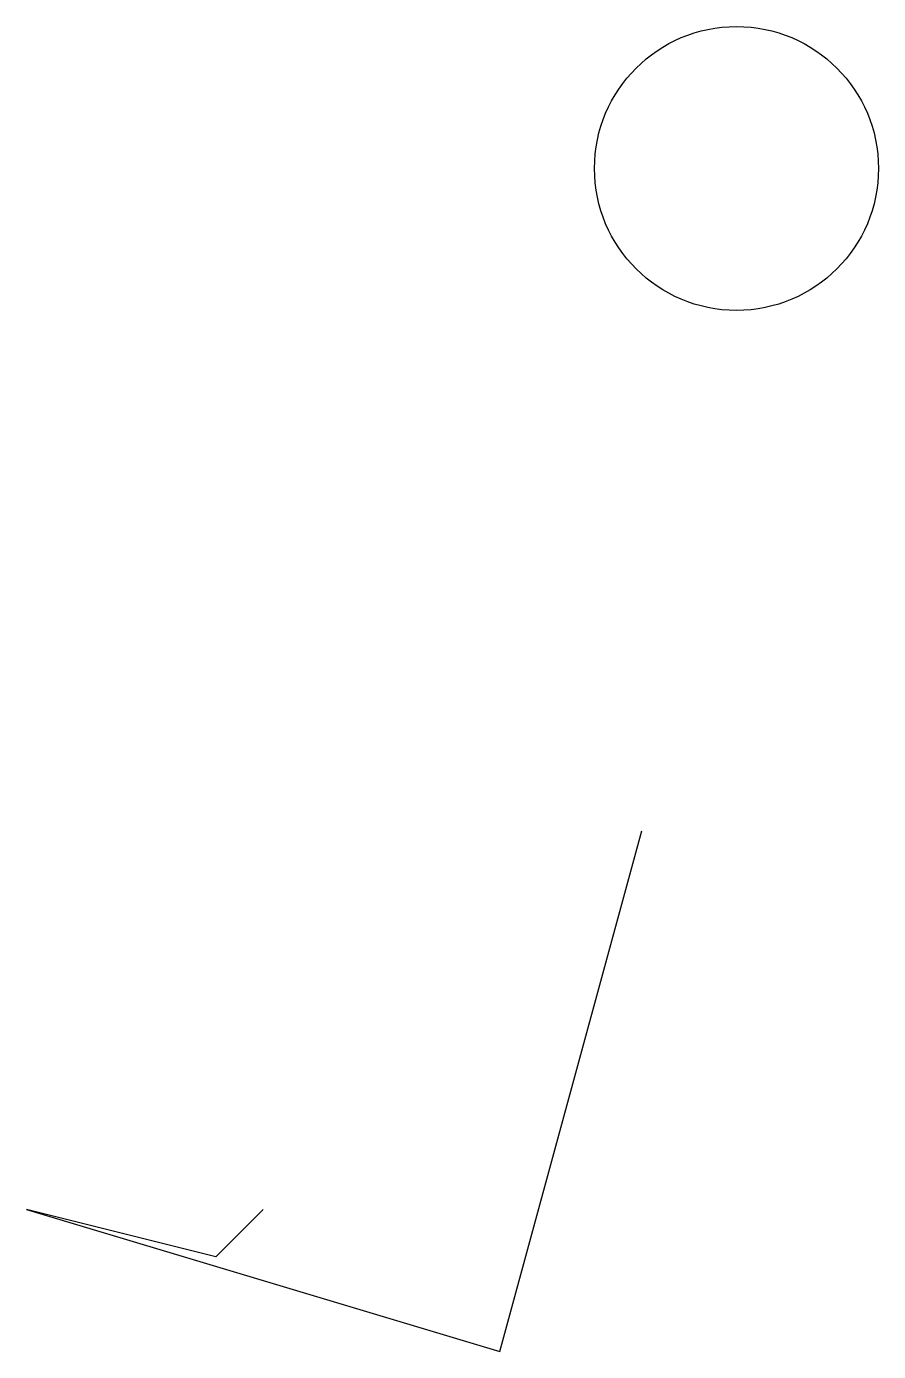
# Model space of a CAD drawing. Header units: millimetres. Extents: x -3 to 15, y -1 to 27.
import ezdxf

# ---------------------------------------------------------------- set-up
doc = ezdxf.new("R2010")
doc.units = ezdxf.units.MM

msp = doc.modelspace()

# ---------------------------------------------------------------- linework, layer by layer
msp.add_line((1, 1), (2, 2))
msp.add_lwpolyline([(1, 1), (-3, 2), (7, -1), (10, 10)])
msp.add_lwpolyline([(1, 1), (-3, 2), (7, -1), (10, 10)])
msp.add_circle((12, 24), 3)

doc.saveas('drawing.dxf')
